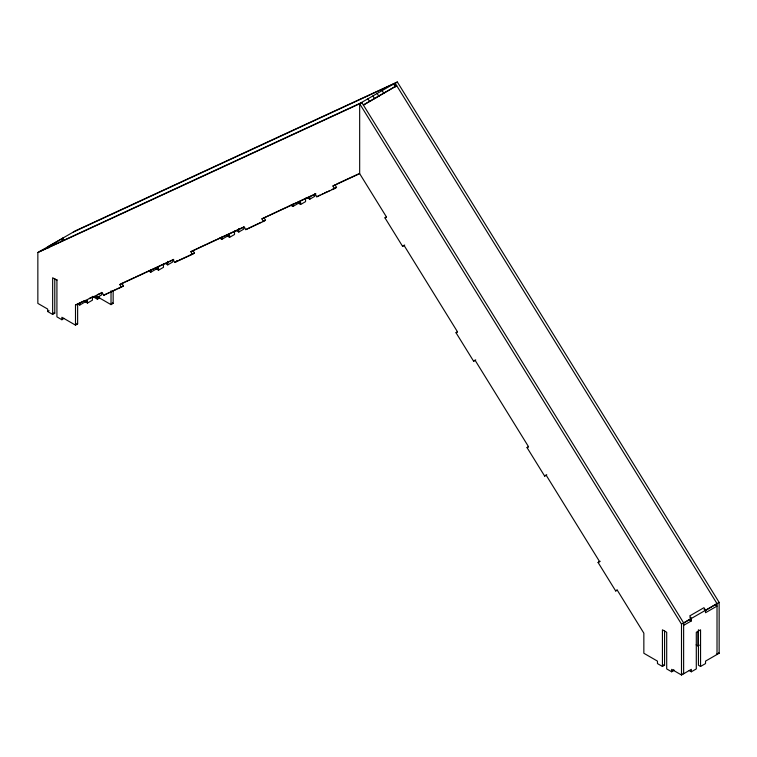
<?xml version="1.0" encoding="UTF-8"?>
<svg xmlns="http://www.w3.org/2000/svg" width="757" height="757" viewBox="0 0 757 757"><rect width="100%" height="100%" fill="white"/><g stroke="black" fill="none" stroke-linecap="round" stroke-linejoin="round"><path stroke-width="1.14" d="M369.596 101.533L371.025 100.53M374.573 98.656L376.002 97.653M378.831 96.196L380.26 95.193M383.808 93.329L385.237 92.326M404.702 245.088L402.573 246.318L384.972 217.865L386.392 216.862L359.67 173.646L359.67 103.737L361.808 102.507L683.628 622.907L683.628 673.777L683.013 673.418M402.573 246.318L403.992 245.315L457.436 331.736L456.017 332.739L473.608 361.203L475.746 359.972M473.608 361.203L475.036 360.19L528.481 446.621L527.052 447.624L544.652 476.077L546.781 474.847M544.652 476.077L546.081 475.074L599.525 561.495L598.096 562.498L615.696 590.962L617.116 590.138M615.696 590.962L617.125 589.949L643.847 633.164L643.847 653.263L657.464 661.126L657.464 663.586L662.432 666.463L664.57 665.233L664.57 630.874M73.372 232.02L395.192 83.223L717.021 603.632L705.06 610.71M54.778 278.453L54.778 313.171L52.649 314.401L47.682 311.534L47.682 309.074L37.85 303.396L37.85 252.535L75.501 230.79L397.33 81.993L719.15 602.402L719.15 653.263L705.533 661.126L705.533 663.586L700.556 666.463L698.427 665.233L698.427 629.767M360.285 103.207L393.668 83.932L395.097 86.582M397.33 81.993L395.192 83.223L395.192 86.998M363.332 104.968L396.715 85.692L363.824 104.863M47.682 311.534L49.101 310.711M85.333 301.825L87.462 303.055L87.462 300.595L79.769 305.033L77.63 303.803L77.63 323.901L75.501 325.141L75.501 305.033L84.311 300.718M87.462 303.055L92.439 300.179L92.439 296.697M94.568 296.489L96.697 297.719L101.675 294.852L101.675 292.391M121.953 283.317L123.382 285.966L121.252 287.196L119.824 284.547L124.46 282.153M75.501 305.033L102.223 292.685L103.652 295.334L106.879 293.593M56.917 279.484L56.917 316.861L61.885 319.738L64.014 318.347M92.43 296.356L97.407 299.223L99.536 297.993L99.536 297.075M148.675 270.959L150.804 272.189L158.506 267.741L158.506 270.202L156.377 268.972M158.506 270.202L163.474 267.335L163.474 263.852M165.613 263.644L167.742 264.874L172.71 261.998L172.71 259.537M192.997 250.463L194.426 253.122L192.287 254.352L190.868 251.693L206.358 244.284M119.824 284.547L173.268 259.831L174.697 262.48L177.923 260.749M219.719 238.114L221.848 239.344L229.551 234.897L229.551 237.357L227.412 236.127M97.407 299.223L97.407 296.763L111.024 304.626L113.153 303.396L113.153 290.83M229.551 237.357L234.519 234.49L234.519 231.008M236.648 230.8L238.786 232.03L243.754 229.153L243.754 226.693M264.042 217.619L265.47 220.268L263.332 221.498L261.913 218.849L286.591 207.191M190.868 251.693L244.312 226.986L245.732 229.636L261.07 222.303M290.764 205.261L292.893 206.491L300.586 202.053L300.586 204.513L298.457 203.283M300.586 204.513L305.563 201.636L305.563 198.154M307.692 197.946L309.821 199.176L314.798 196.309L314.798 193.849M334.376 188.654L332.948 186.004L335.086 184.774L336.505 187.424L334.376 188.654L316.776 196.792L315.357 194.142L261.913 218.849M316.776 196.792L320.012 195.051M384.972 217.865L386.392 217.041M456.017 332.739L457.436 331.926M527.052 447.624L528.481 446.8M598.096 562.498L600.225 561.268M689.192 670.56L691.321 671.79L691.321 669.33L681.499 675.007L681.499 624.137L719.15 602.402M683.164 623.361L691.321 618.469L689.741 615.905L703.953 607.701L705.533 610.265L705.533 612.725L717.021 606.092L714.892 604.862M683.628 625.367L691.321 620.929L691.321 618.469L689.901 617.646M696.09 644.879L697.954 645.948L699.373 645.134M662.432 666.463L662.432 629.815L666.699 632.275L666.699 668.923L671.667 671.79L673.806 670.56L673.806 669.642M691.321 671.79L696.298 668.923L696.298 632.275L700.556 629.815L700.556 666.463M61.885 240.3L61.885 238.654L63.474 237.925L47.682 246.858L47.682 248.495M39.979 251.305L361.808 102.507M37.85 252.535L359.67 103.737L681.499 624.137M89.326 298.4L92.666 296.858M97.672 294.539L101.012 292.997M125.293 281.765L127.801 280.61M128.633 280.222L134.481 277.526M135.314 277.138L144.502 272.889M145.335 272.501L165.376 263.237M166.209 262.849L168.716 261.695M169.549 261.307L173.732 259.377M207.191 243.905L216.379 239.657M217.212 239.269L243.101 227.299M287.423 206.803L296.612 202.564M297.444 202.176L315.811 193.678M336.751 183.998L358.468 173.959M332.948 186.004L359.67 173.646M107.986 293.082L109.084 292.58M110.181 292.07L116.777 289.013M117.884 288.512L123.382 285.966M179.021 260.238L187.821 256.169M188.928 255.658L194.426 253.122M263.266 221.29L265.47 220.268M322.208 194.038L323.305 193.527M324.412 193.016L327.705 191.493M328.812 190.982L329.91 190.471M332.105 189.458L336.505 187.424M103.652 295.334L121.252 287.196M174.697 262.48L192.287 254.352M245.732 229.636L263.332 221.498M61.885 238.654L63.304 239.477M704.114 609.442L705.533 610.265M47.682 246.858L49.101 247.681M689.192 619.699L691.321 620.929M112.301 302.904L113.153 303.396M718.535 652.913L719.15 653.263M716.406 654.143L717.021 654.493L717.021 603.632M56.917 280.222L52.649 277.762L52.649 314.401M76.779 323.419L77.63 323.901M53.851 312.632L54.778 313.171M75.501 325.141L61.885 317.278L61.885 319.738M663.634 664.693L664.57 665.233M681.499 675.007L671.667 669.33L671.667 671.79M382.181 90.566L383.61 93.215M377.213 93.433L378.642 96.082M372.946 95.893L374.374 98.542M367.978 98.77L369.407 101.419M176.561 260.758L176.826 261.25M697.954 632.209L697.954 645.948M309.821 196.858L309.821 199.176M292.893 204.153L292.893 206.491M238.786 228.548L238.786 232.03M221.848 236.998L221.848 239.344M167.742 261.392L167.742 264.874M150.804 269.852L150.804 272.189M111.024 290.811L111.024 304.626M96.697 295.4L96.697 297.719M79.769 302.696L79.769 305.033"/></g></svg>
